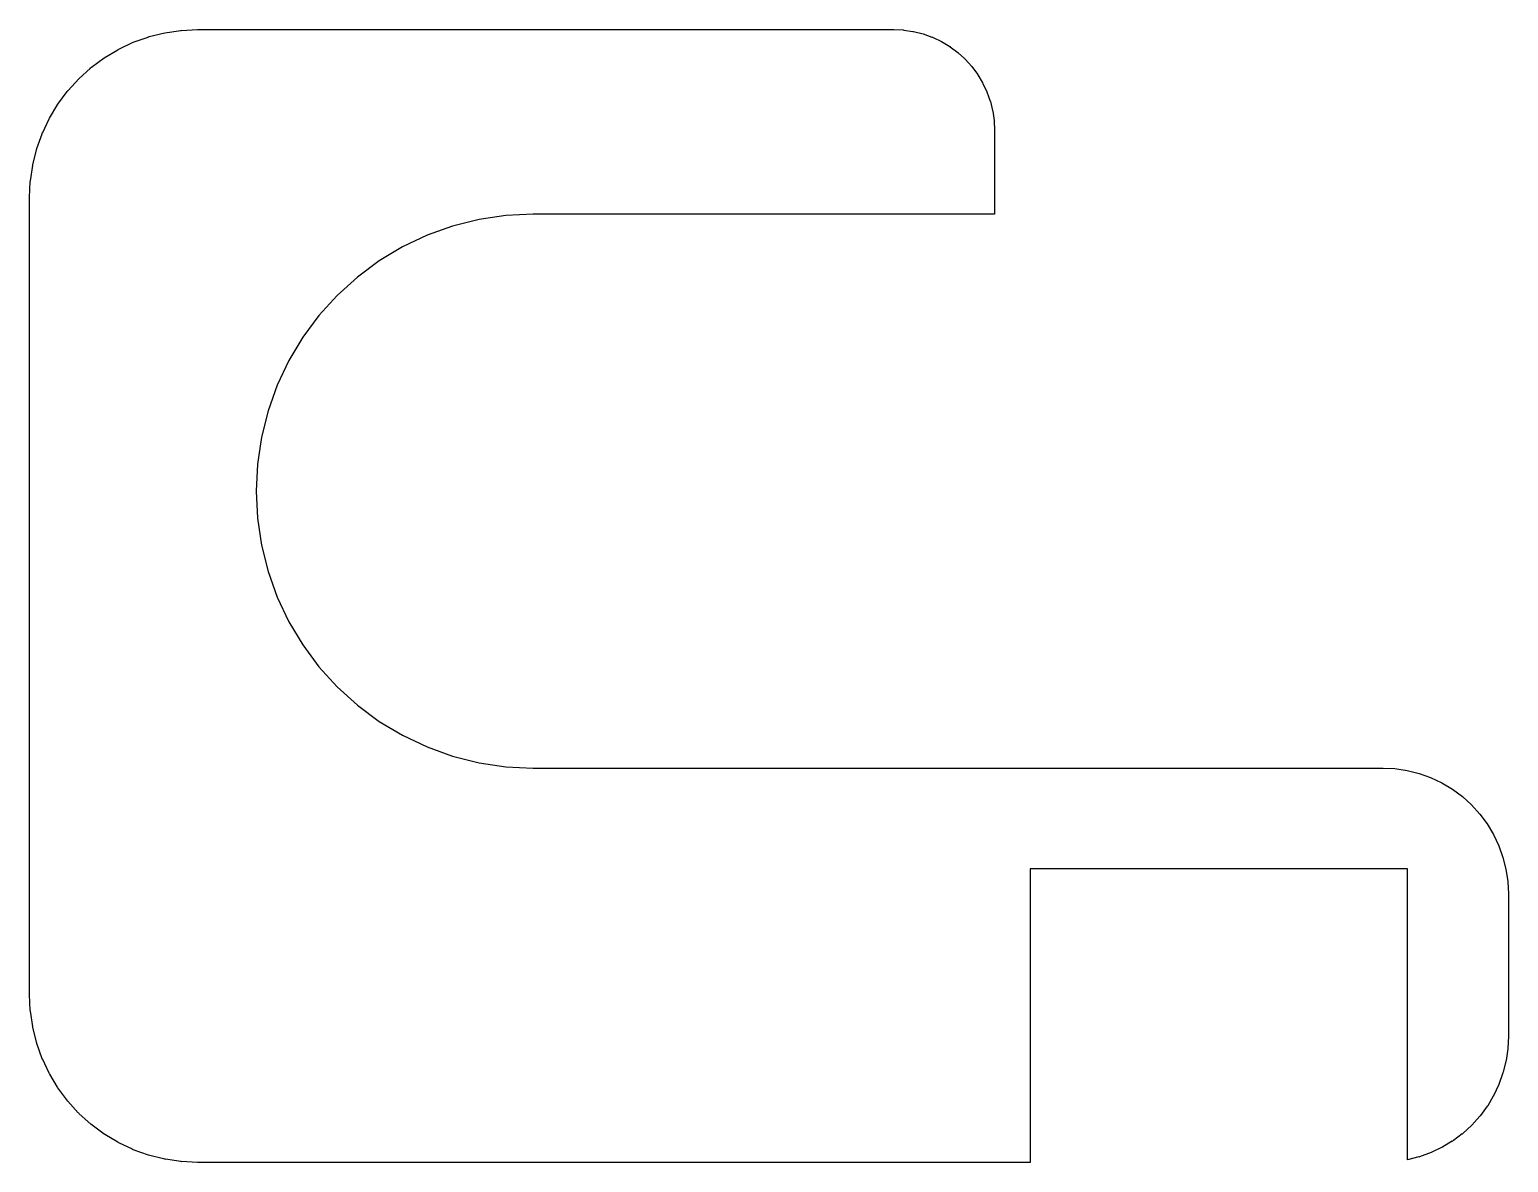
# Model space of a CAD drawing. Header units: millimetres. Extents: x 0 to 176, y 0 to 135.
import ezdxf

# ---------------------------------------------------------------- set-up
doc = ezdxf.new("R2010")
doc.units = ezdxf.units.MM

msp = doc.modelspace()

# ---------------------------------------------------------------- linework, layer by layer
msp.add_lwpolyline([(0, 115), (0.09, 116.88), (0.08, 116.88), (0.07, 116.88), (0.07, 116.88), (0.07, 116.89), (0.07, 116.89), (0.1, 116.96), (0.37, 118.82), (0.36, 118.82), (0.38, 118.9), (0.86, 120.81), (1.5, 122.58), (1.49, 122.58), (1.52, 122.65), (1.55, 122.73), (1.55, 122.73), (1.56, 122.73), (2.33, 124.36), (2.32, 124.36), (2.36, 124.43), (3.37, 126.11), (4.49, 127.62), (4.49, 127.63), (4.54, 127.69), (4.58, 127.76), (4.58, 127.75), (4.59, 127.75), (5.86, 129.14), (7.25, 130.4), (7.25, 130.41), (7.25, 130.41), (7.24, 130.42), (7.24, 130.43), (7.24, 130.43), (7.31, 130.46), (7.37, 130.52), (7.38, 130.51), (8.89, 131.63), (10.5, 132.6), (10.5, 132.6), (10.57, 132.64), (10.64, 132.68), (10.64, 132.67), (12.35, 133.48), (14.12, 134.11), (14.12, 134.12), (14.19, 134.14), (14.27, 134.17), (14.27, 134.16), (16.1, 134.62), (18.04, 134.9), (18.12, 134.92), (18.12, 134.91), (20, 135), (20.08, 135), (20.08, 135), (102.92, 135), (102.92, 135), (103, 135), (104.09, 134.95), (104.1, 134.95), (104.1, 134.95), (104.1, 134.97), (104.1, 134.97), (104.18, 134.94), (105.26, 134.78), (105.26, 134.79), (105.34, 134.77), (106.48, 134.48), (107.52, 134.11), (107.52, 134.12), (107.59, 134.09), (107.67, 134.06), (107.67, 134.05), (108.66, 133.58), (109.67, 132.98), (109.74, 132.94), (109.73, 132.93), (110.61, 132.28), (110.69, 132.25), (110.68, 132.24), (110.68, 132.24), (110.68, 132.22), (111.42, 131.54), (111.43, 131.55), (111.43, 131.54), (111.44, 131.55), (111.49, 131.49), (112.28, 130.61), (112.98, 129.67), (113.03, 129.6), (113.02, 129.6), (113.54, 128.73), (113.55, 128.73), (113.56, 128.73), (113.56, 128.73), (113.58, 128.66), (113.62, 128.59), (113.62, 128.58), (114.09, 127.59), (114.48, 126.48), (114.51, 126.41), (114.5, 126.41), (114.77, 125.34), (114.79, 125.26), (114.78, 125.26), (114.94, 124.18), (114.98, 124.1), (114.97, 124.1), (114.97, 124.1), (114.95, 124.09), (115, 123), (115, 113), (60, 113), (56.77, 112.84), (53.56, 112.37), (50.42, 111.58), (47.37, 110.49), (44.44, 109.1), (41.67, 107.44), (39.07, 105.51), (36.67, 103.33), (34.49, 100.93), (32.56, 98.33), (30.9, 95.56), (29.51, 92.63), (28.42, 89.58), (27.63, 86.44), (27.16, 83.23), (27, 80), (27.16, 76.77), (27.63, 73.56), (28.42, 70.42), (29.51, 67.37), (30.9, 64.44), (32.56, 61.67), (34.49, 59.07), (36.67, 56.67), (39.07, 54.49), (41.67, 52.56), (44.44, 50.9), (47.37, 49.51), (50.42, 48.42), (53.56, 47.63), (56.77, 47.16), (60, 47), (161.23, 47), (161.31, 47), (161.32, 47), (162.7, 46.93), (164.16, 46.71), (165.59, 46.35), (166.97, 45.86), (168.3, 45.23), (169.57, 44.47), (170.75, 43.6), (171.84, 42.61), (172.83, 41.52), (173.71, 40.33), (174.46, 39.07), (175.09, 37.74), (175.59, 36.35), (175.95, 34.93), (176.16, 33.47), (176.23, 32), (176.23, 15.08), (176.24, 15.08), (176.23, 15), (176.17, 13.62), (176.17, 13.61), (176.16, 13.54), (175.96, 12.16), (175.97, 12.16), (175.95, 12.08), (175.61, 10.74), (175.62, 10.74), (175.59, 10.66), (175.1, 9.28), (174.48, 7.95), (174.45, 7.88), (174.45, 7.88), (174.44, 7.88), (174.43, 7.88), (173.77, 6.76), (173.78, 6.75), (173.72, 6.69), (172.9, 5.58), (172.91, 5.57), (172.85, 5.51), (171.87, 4.42), (170.79, 3.44), (170.73, 3.38), (170.72, 3.39), (169.68, 2.61), (169.68, 2.6), (169.61, 2.56), (169.55, 2.5), (169.55, 2.5), (169.54, 2.52), (168.43, 1.84), (168.43, 1.83), (168.36, 1.8), (167.03, 1.17), (165.65, 0.67), (165.58, 0.64), (165.58, 0.65), (164.23, 0.3), (164.23, 34.92), (164.21, 34.92), (164.23, 35), (164.23, 35), (164.19, 34.94), (164.19, 34.94), (164.19, 34.94), (164.18, 34.94), (164.18, 34.94), (164.18, 34.94), (164.17, 34.95), (164.17, 34.95), (164.17, 34.95), (164.23, 35), (164.23, 35), (164.16, 34.98), (164.15, 35), (119.23, 35), (119.23, 0), (20, 0), (18.12, 0.09), (18.12, 0.08), (18.12, 0.08), (18.12, 0.07), (18.04, 0.1), (16.18, 0.37), (16.18, 0.36), (16.1, 0.38), (14.19, 0.86), (12.35, 1.52), (12.27, 1.55), (12.27, 1.55), (12.27, 1.56), (10.65, 2.33), (10.64, 2.32), (10.57, 2.36), (10.5, 2.4), (10.5, 2.4), (8.96, 3.33), (8.95, 3.32), (8.89, 3.37), (7.31, 4.54), (5.92, 5.8), (5.91, 5.8), (5.91, 5.8), (5.91, 5.79), (5.86, 5.86), (5.79, 5.91), (5.8, 5.91), (5.8, 5.91), (5.8, 5.92), (4.54, 7.31), (3.37, 8.89), (3.32, 8.95), (3.33, 8.96), (2.4, 10.5), (2.4, 10.5), (2.36, 10.57), (2.32, 10.64), (2.33, 10.65), (1.56, 12.27), (1.55, 12.27), (1.55, 12.27), (1.52, 12.35), (0.86, 14.19), (0.38, 16.1), (0.36, 16.18), (0.37, 16.18), (0.1, 18.04), (0.07, 18.12), (0.08, 18.12), (0.08, 18.12), (0.09, 18.12), (0, 20)], close=True)

doc.saveas('drawing.dxf')
